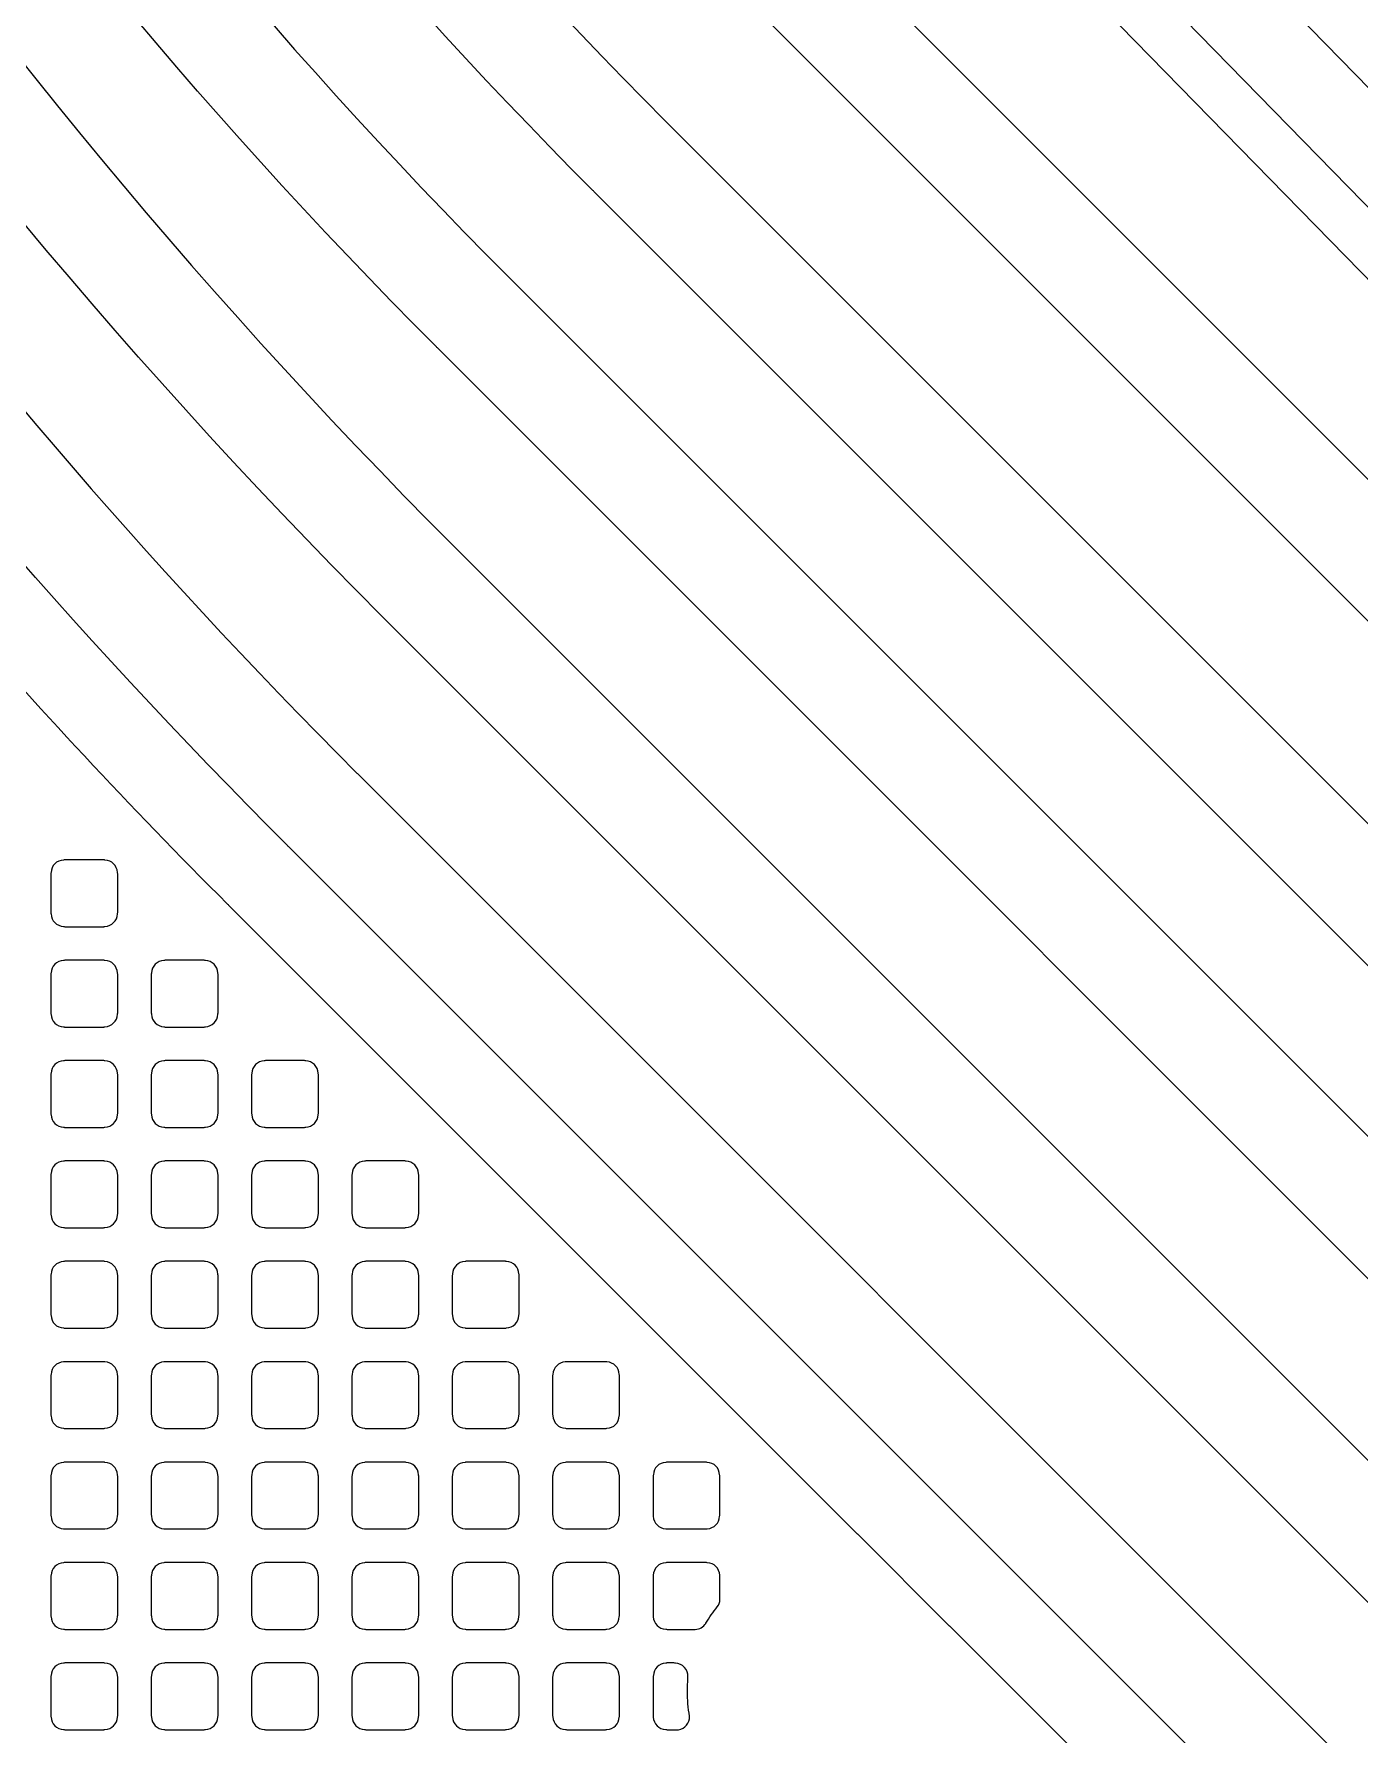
# Model space of a CAD drawing. Header units: millimetres. Extents: x 3440 to 3572, y 2 to 96.
# Drawn here: x 3532.809 to 3534.822, y 58.536 to 61.118 of the extents above; entities that cross this region are included whole.
import ezdxf

# ---------------------------------------------------------------- set-up
doc = ezdxf.new("R2010")
doc.units = ezdxf.units.MM
doc.header["$LTSCALE"] = 23.1
doc.layers.add('gbr-dxf', color=7, linetype='CONTINUOUS')

msp = doc.modelspace()

# ---------------------------------------------------------------- linework, layer by layer
at = {"layer": 'gbr-dxf', "linetype": 'Continuous'}
for points in [[(3536.5997, 55.9348, 0.121503), (3535.0165, 58.5557, -0.008636), (3535.0149, 58.5573), (3533.3383, 60.2336, -0.008712), (3533.3367, 60.2353, -0.198755), (3530.7901, 66.3816, -0.011889)], [(3530.9425, 66.3851, 0.198929), (3533.4461, 60.3414, -0.008685), (3533.4477, 60.3398), (3535.1243, 58.6635, -0.008773), (3535.1259, 58.6618, -0.121503), (3536.7459, 55.9779, -0.017805)], [(3536.9339, 56.0314, 0.121763), (3535.2624, 58.8013, -0.008691), (3535.2607, 58.803), (3533.4219, 60.6418, -0.008915), (3533.4202, 60.6435, -0.198702), (3531.1362, 66.1571, -0.011933)], [(3531.2886, 66.1606, 0.198897), (3533.5297, 60.7496, -0.008509), (3533.5313, 60.748), (3535.3702, 58.9091, -0.008751), (3535.3718, 58.9074, -0.121762), (3537.0802, 56.0743, -0.017203)], [(3537.2571, 56.1225, 0.122078), (3535.4998, 59.0388, -0.008495), (3535.4983, 59.0404), (3533.6594, 60.8793, -0.008901), (3533.6577, 60.881, -0.198823), (3531.4717, 66.161, -0.007746)], [(3531.6241, 66.1591, 0.198838), (3533.7672, 60.9871, -0.008522), (3533.7687, 60.9854), (3535.6076, 59.1466, -0.008926), (3535.6093, 59.1448, -0.121858), (3537.4016, 56.1712, -0.022069)], [(3537.6128, 56.2259, 0.12221), (3535.7631, 59.2987, -0.008815), (3535.7614, 59.3004), (3533.921, 61.1409, -0.01398), (3533.9182, 61.1438, -0.198689), (3531.8416, 66.1593, -0.007704)], [(3531.994, 66.1612, 0.198911), (3534.0288, 61.2487, -0.013711), (3534.0315, 61.2458), (3535.8676, 59.4098, -0.008541), (3535.8692, 59.4082, -0.122231), (3537.758, 56.2724, -0.016533)], [(3538.2212, 54.1867, 0.196009), (3536.0561, 59.4976, -0.019381), (3536.0542, 59.4996), (3534.2986, 61.2948, -0.042234), (3534.2943, 61.2995, -0.048731), (3532.9444, 63.4936, -0.077425), (3532.9405, 63.5047, -0.046914), (3532.8499, 64.4652, -0.010897), (3532.8499, 64.4666), (3532.8499, 64.467, -0.016733), (3532.85, 64.4694), (3532.85, 66.1082, -0.014135)], [(3532.9262, 66.1102), (3532.9262, 64.4671, -0.014012), (3532.9261, 64.4652, 0.046654), (3533.0144, 63.524, 0.048616), (3534.3534, 61.3477), (3536.1106, 59.5509, -0.019718), (3536.1125, 59.5488, -0.195845), (3538.2974, 54.1886, -0.014149)], [(3530.7906, 64.7211, 0.07327), (3531.552, 62.4805, -0.0085), (3531.553, 62.4785), (3531.7125, 62.1676, -0.007866), (3531.7134, 62.1658, 0.077048), (3533.2994, 59.9965, -0.013913), (3533.3024, 59.9937), (3534.8784, 58.4176, -0.008796)], [(3534.769, 58.3115), (3533.1974, 59.8831, -0.013659), (3533.1945, 59.8859, -0.077228), (3531.577, 62.0978, -0.009209), (3531.5759, 62.1), (3531.4164, 62.4109, -0.008596)], [(3531.4184, 62.0163, 0.006915), (3531.537, 61.7947, 0.283708), (3531.5558, 61.7852, -0.042373), (3531.5562, 61.7852), (3531.5809, 61.7882, -0.318565), (3531.6068, 61.7742, 0.008601), (3531.7634, 61.5054, -0.030858), (3531.765, 61.5028, 0.00782), (3531.9154, 61.2634, -0.028261), (3531.9169, 61.2611, 0.034835), (3532.6756, 60.2556, -0.014848), (3532.6765, 60.2546, 0.017277), (3533.1029, 59.7975, -0.023954), (3533.1046, 59.796), (3533.4494, 59.4512), (3533.4497, 59.4509), (3533.5891, 59.3115), (3533.5894, 59.3112), (3534.059, 58.8416), (3534.0593, 58.8413), (3534.1987, 58.7019), (3534.199, 58.7016), (3534.6686, 58.232)], [(3537.2895, 58.3701, 0.017101), (3537.0209, 58.7434, -0.027017), (3537.0193, 58.7455, 0.01976), (3536.6779, 59.1526, -0.020136), (3536.6766, 59.154, 0.007568), (3536.6735, 59.1575), (3536.673, 59.158), (3536.2345, 59.6061, -0.016053), (3536.2335, 59.6071), (3536.2106, 59.6307, -0.023246), (3536.2091, 59.6324), (3536.2028, 59.6389, -0.014656), (3536.2018, 59.6398), (3535.7913, 60.0598, -0.01468), (3535.7903, 60.0607), (3534.4522, 61.4288, -0.045648)]]:
    msp.add_lwpolyline(points, format="xyb", dxfattribs=at)
for points in [[(3532.8346, 59.7844, -0.098843), (3532.8351, 59.7825, 0.393729), (3532.854, 59.7637, -0.095482), (3532.8558, 59.7632), (3532.915, 59.7632, -0.104567), (3532.917, 59.7637, 0.393729), (3532.9359, 59.7826, -0.09841), (3532.9363, 59.7845), (3532.9363, 59.8436, -0.101214), (3532.9358, 59.8456, 0.393729), (3532.917, 59.8644, -0.092282), (3532.9152, 59.8648), (3532.8558, 59.8648, -0.095462), (3532.854, 59.8644, 0.393729), (3532.8351, 59.8455, -0.101678), (3532.8346, 59.8436)], [(3532.8346, 59.632, -0.098843), (3532.8351, 59.6301, 0.393729), (3532.854, 59.6113, -0.092282), (3532.8557, 59.6109), (3532.915, 59.6109, -0.101214), (3532.917, 59.6113, 0.393729), (3532.9359, 59.6302, -0.09841), (3532.9363, 59.6321), (3532.9363, 59.6912, -0.101214), (3532.9358, 59.6932, 0.393729), (3532.917, 59.712, -0.095482), (3532.9151, 59.7124), (3532.8559, 59.7124, -0.098843), (3532.854, 59.712, 0.393729), (3532.8351, 59.6931, -0.101678), (3532.8346, 59.6912)], [(3532.9871, 59.6321, -0.098843), (3532.9876, 59.6302, 0.393729), (3533.0064, 59.6113, -0.101678), (3533.0084, 59.6109), (3533.0675, 59.6109, -0.098843), (3533.0694, 59.6113, 0.393729), (3533.0882, 59.6302, -0.09841), (3533.0887, 59.6321), (3533.0887, 59.6912, -0.101214), (3533.0882, 59.6931, 0.393729), (3533.0694, 59.712, -0.09841), (3533.0675, 59.7124), (3533.0083, 59.7124, -0.101214), (3533.0064, 59.712, 0.393729), (3532.9875, 59.6931, -0.088868), (3532.9871, 59.6914)], [(3532.8346, 59.4796, -0.098843), (3532.8351, 59.4777, 0.393729), (3532.854, 59.4589, -0.088868), (3532.8557, 59.4585), (3532.9151, 59.4585, -0.098843), (3532.917, 59.4589, 0.393729), (3532.9359, 59.4778, -0.09841), (3532.9363, 59.4797), (3532.9363, 59.5388, -0.101214), (3532.9358, 59.5408, 0.393729), (3532.917, 59.5596, -0.09841), (3532.9151, 59.5601), (3532.8559, 59.5601, -0.101214), (3532.854, 59.5596, 0.393729), (3532.8351, 59.5407, -0.101678), (3532.8346, 59.5388)], [(3532.9871, 59.4797, -0.098843), (3532.9876, 59.4778, 0.393729), (3533.0064, 59.4589, -0.09841), (3533.0083, 59.4585), (3533.0675, 59.4585, -0.095462), (3533.0694, 59.4589, 0.393729), (3533.0882, 59.4778, -0.09841), (3533.0887, 59.4797), (3533.0887, 59.5388, -0.101214), (3533.0882, 59.5407, 0.393729), (3533.0694, 59.5596, -0.101678), (3533.0674, 59.5601), (3533.0084, 59.5601, -0.104567), (3533.0064, 59.5596, 0.393729), (3532.9875, 59.5407, -0.088868), (3532.9871, 59.539)], [(3533.1395, 59.4796, -0.095462), (3533.1399, 59.4777, 0.393729), (3533.1588, 59.4589, -0.092282), (3533.1606, 59.4585), (3533.22, 59.4585, -0.089302), (3533.2217, 59.4589, 0.393729), (3533.2406, 59.4777, -0.101678), (3533.2411, 59.4797), (3533.2411, 59.539, -0.092621), (3533.2407, 59.5408, 0.393729), (3533.2218, 59.5596, -0.095482), (3533.22, 59.5601), (3533.1607, 59.5601, -0.098843), (3533.1588, 59.5596, 0.393729), (3533.1399, 59.5408, -0.09841), (3533.1395, 59.5388)], [(3532.8346, 59.3272, -0.098843), (3532.8351, 59.3253, 0.393729), (3532.854, 59.3065, -0.09841), (3532.8559, 59.306), (3532.9149, 59.306, -0.10699), (3532.917, 59.3065, 0.393729), (3532.9359, 59.3254, -0.09841), (3532.9363, 59.3273), (3532.9363, 59.3864, -0.101214), (3532.9358, 59.3884, 0.393729), (3532.917, 59.4072, -0.101678), (3532.915, 59.4077), (3532.856, 59.4077, -0.104567), (3532.854, 59.4072, 0.393729), (3532.8351, 59.3883, -0.101678), (3532.8346, 59.3864)], [(3532.9871, 59.3273, -0.098843), (3532.9876, 59.3254, 0.393729), (3533.0064, 59.3065, -0.107228), (3533.0085, 59.306), (3533.0674, 59.306, -0.104567), (3533.0694, 59.3065, 0.393729), (3533.0882, 59.3254, -0.09841), (3533.0887, 59.3273), (3533.0887, 59.3864, -0.101214), (3533.0882, 59.3883, 0.393729), (3533.0694, 59.4072, -0.104195), (3533.0673, 59.4077), (3533.0084, 59.4077, -0.10699), (3533.0064, 59.4072, 0.393729), (3532.9875, 59.3883, -0.088868), (3532.9871, 59.3866)], [(3533.1395, 59.3272, -0.095462), (3533.1399, 59.3253, 0.393729), (3533.1588, 59.3065, -0.101678), (3533.1607, 59.306), (3533.2198, 59.306, -0.098843), (3533.2217, 59.3065, 0.393729), (3533.2406, 59.3253, -0.101678), (3533.2411, 59.3273), (3533.2411, 59.3866, -0.092621), (3533.2407, 59.3884, 0.393729), (3533.2218, 59.4072, -0.09841), (3533.2199, 59.4077), (3533.1608, 59.4077, -0.101214), (3533.1588, 59.4072, 0.393729), (3533.1399, 59.3884, -0.09841), (3533.1395, 59.3864)], [(3533.2919, 59.3272, -0.095462), (3533.2923, 59.3253, 0.393729), (3533.3112, 59.3065, -0.09841), (3533.3131, 59.306), (3533.3721, 59.306, -0.10699), (3533.3742, 59.3065, 0.393729), (3533.3931, 59.3254, -0.088868), (3533.3934, 59.3271), (3533.3934, 59.3866, -0.092621), (3533.393, 59.3884, 0.393729), (3533.3742, 59.4072, -0.101678), (3533.3722, 59.4077), (3533.3132, 59.4077, -0.104567), (3533.3112, 59.4072, 0.393729), (3533.2923, 59.3883, -0.09841), (3533.2919, 59.3864)], [(3532.8346, 59.1748, -0.098843), (3532.8351, 59.1729, 0.393729), (3532.854, 59.1541, -0.095482), (3532.8558, 59.1536), (3532.915, 59.1536, -0.104567), (3532.917, 59.1541, 0.393729), (3532.9359, 59.173, -0.09841), (3532.9363, 59.1749), (3532.9363, 59.234, -0.101214), (3532.9358, 59.236, 0.393729), (3532.917, 59.2548, -0.092282), (3532.9152, 59.2552), (3532.8558, 59.2552, -0.095462), (3532.854, 59.2548, 0.393729), (3532.8351, 59.2359, -0.101678), (3532.8346, 59.234)], [(3532.9871, 59.1749, -0.098843), (3532.9876, 59.173, 0.393729), (3533.0064, 59.1541, -0.104195), (3533.0084, 59.1536), (3533.0674, 59.1536, -0.101214), (3533.0694, 59.1541, 0.393729), (3533.0882, 59.173, -0.09841), (3533.0887, 59.1749), (3533.0887, 59.234, -0.101214), (3533.0882, 59.2359, 0.393729), (3533.0694, 59.2548, -0.095482), (3533.0675, 59.2552), (3533.0083, 59.2552, -0.098843), (3533.0064, 59.2548, 0.393729), (3532.9875, 59.2359, -0.088868), (3532.9871, 59.2342)], [(3533.1395, 59.1748, -0.095462), (3533.1399, 59.1729, 0.393729), (3533.1588, 59.1541, -0.09841), (3533.1607, 59.1536), (3533.2199, 59.1536, -0.095462), (3533.2217, 59.1541, 0.393729), (3533.2406, 59.1729, -0.101678), (3533.2411, 59.1749), (3533.2411, 59.2342, -0.092621), (3533.2407, 59.236, 0.393729), (3533.2218, 59.2548, -0.088868), (3533.2201, 59.2552), (3533.1606, 59.2552, -0.092621), (3533.1588, 59.2548, 0.393729), (3533.1399, 59.236, -0.09841), (3533.1395, 59.234)], [(3533.2919, 59.1748, -0.095462), (3533.2923, 59.1729, 0.393729), (3533.3112, 59.1541, -0.095482), (3533.313, 59.1536), (3533.3722, 59.1536, -0.104567), (3533.3742, 59.1541, 0.393729), (3533.3931, 59.173, -0.088868), (3533.3934, 59.1747), (3533.3934, 59.2342, -0.092621), (3533.393, 59.236, 0.393729), (3533.3742, 59.2548, -0.092282), (3533.3724, 59.2552), (3533.313, 59.2552, -0.095462), (3533.3112, 59.2548, 0.393729), (3533.2923, 59.2359, -0.09841), (3533.2919, 59.234)], [(3533.4442, 59.1749, -0.101214), (3533.4447, 59.1729, 0.393729), (3533.4636, 59.1541, -0.09841), (3533.4655, 59.1536), (3533.5247, 59.1536, -0.095462), (3533.5265, 59.1541, 0.393729), (3533.5454, 59.1729, -0.107228), (3533.5459, 59.175), (3533.5459, 59.2341, -0.098843), (3533.5455, 59.236, 0.393729), (3533.5266, 59.2548, -0.088868), (3533.5249, 59.2552), (3533.4654, 59.2552, -0.092621), (3533.4636, 59.2548, 0.393729), (3533.4447, 59.236, -0.104195), (3533.4442, 59.2339)], [(3532.8346, 59.0224, -0.098843), (3532.8351, 59.0205, 0.393729), (3532.854, 59.0017, -0.092282), (3532.8557, 59.0013), (3532.915, 59.0013, -0.101214), (3532.917, 59.0017, 0.393729), (3532.9359, 59.0206, -0.09841), (3532.9363, 59.0225), (3532.9363, 59.0816, -0.101214), (3532.9358, 59.0836, 0.393729), (3532.917, 59.1024, -0.095482), (3532.9151, 59.1028), (3532.8559, 59.1028, -0.098843), (3532.854, 59.1024, 0.393729), (3532.8351, 59.0835, -0.101678), (3532.8346, 59.0816)], [(3532.9871, 59.0225, -0.098843), (3532.9876, 59.0206, 0.393729), (3533.0064, 59.0017, -0.101678), (3533.0084, 59.0013), (3533.0675, 59.0013, -0.098843), (3533.0694, 59.0017, 0.393729), (3533.0882, 59.0206, -0.09841), (3533.0887, 59.0225), (3533.0887, 59.0816, -0.101214), (3533.0882, 59.0835, 0.393729), (3533.0694, 59.1024, -0.09841), (3533.0675, 59.1028), (3533.0083, 59.1028, -0.101214), (3533.0064, 59.1024, 0.393729), (3532.9875, 59.0835, -0.088868), (3532.9871, 59.0818)], [(3533.1395, 59.0224, -0.095462), (3533.1399, 59.0205, 0.393729), (3533.1588, 59.0017, -0.095482), (3533.1606, 59.0013), (3533.2199, 59.0013, -0.092621), (3533.2217, 59.0017, 0.393729), (3533.2406, 59.0205, -0.101678), (3533.2411, 59.0225), (3533.2411, 59.0818, -0.092621), (3533.2407, 59.0836, 0.393729), (3533.2218, 59.1024, -0.092282), (3533.22, 59.1028), (3533.1607, 59.1028, -0.095462), (3533.1588, 59.1024, 0.393729), (3533.1399, 59.0836, -0.09841), (3533.1395, 59.0816)], [(3533.2919, 59.0224, -0.095462), (3533.2923, 59.0205, 0.393729), (3533.3112, 59.0017, -0.092282), (3533.3129, 59.0013), (3533.3722, 59.0013, -0.101214), (3533.3742, 59.0017, 0.393729), (3533.3931, 59.0206, -0.088868), (3533.3934, 59.0223), (3533.3934, 59.0818, -0.092621), (3533.393, 59.0836, 0.393729), (3533.3742, 59.1024, -0.095482), (3533.3723, 59.1028), (3533.3131, 59.1028, -0.098843), (3533.3112, 59.1024, 0.393729), (3533.2923, 59.0835, -0.09841), (3533.2919, 59.0816)], [(3533.4442, 59.0225, -0.101214), (3533.4447, 59.0205, 0.393729), (3533.4636, 59.0017, -0.095482), (3533.4654, 59.0013), (3533.5247, 59.0013, -0.092621), (3533.5265, 59.0017, 0.393729), (3533.5454, 59.0205, -0.107228), (3533.5459, 59.0226), (3533.5459, 59.0817, -0.098843), (3533.5455, 59.0836, 0.393729), (3533.5266, 59.1024, -0.092282), (3533.5248, 59.1028), (3533.4655, 59.1028, -0.095462), (3533.4636, 59.1024, 0.393729), (3533.4447, 59.0836, -0.104195), (3533.4442, 59.0815)], [(3533.5967, 59.0225, -0.098843), (3533.5972, 59.0206, 0.393729), (3533.616, 59.0017, -0.101678), (3533.618, 59.0013), (3533.6771, 59.0013, -0.098843), (3533.679, 59.0017, 0.393729), (3533.6978, 59.0206, -0.09841), (3533.6983, 59.0225), (3533.6983, 59.0816, -0.101214), (3533.6978, 59.0835, 0.393729), (3533.679, 59.1024, -0.09841), (3533.6771, 59.1028), (3533.6179, 59.1028, -0.101214), (3533.6159, 59.1024, 0.393729), (3533.5971, 59.0835, -0.088868), (3533.5967, 59.0818)], [(3532.8346, 58.87, -0.098843), (3532.8351, 58.8681, 0.393729), (3532.854, 58.8493, -0.088868), (3532.8557, 58.8489), (3532.9151, 58.8489, -0.098843), (3532.917, 58.8493, 0.393729), (3532.9359, 58.8682, -0.09841), (3532.9363, 58.8701), (3532.9363, 58.9292, -0.101214), (3532.9358, 58.9312, 0.393729), (3532.917, 58.95, -0.09841), (3532.9151, 58.9505), (3532.8559, 58.9505, -0.101214), (3532.854, 58.95, 0.393729), (3532.8351, 58.9311, -0.101678), (3532.8346, 58.9292)], [(3532.9871, 58.8701, -0.098843), (3532.9876, 58.8682, 0.393729), (3533.0064, 58.8493, -0.09841), (3533.0083, 58.8489), (3533.0675, 58.8489, -0.095462), (3533.0694, 58.8493, 0.393729), (3533.0882, 58.8682, -0.09841), (3533.0887, 58.8701), (3533.0887, 58.9292, -0.101214), (3533.0882, 58.9311, 0.393729), (3533.0694, 58.95, -0.101678), (3533.0674, 58.9505), (3533.0084, 58.9505, -0.104567), (3533.0064, 58.95, 0.393729), (3532.9875, 58.9311, -0.088868), (3532.9871, 58.9294)], [(3533.1395, 58.87, -0.095462), (3533.1399, 58.8681, 0.393729), (3533.1588, 58.8493, -0.092282), (3533.1606, 58.8489), (3533.22, 58.8489, -0.089302), (3533.2217, 58.8493, 0.393729), (3533.2406, 58.8681, -0.101678), (3533.2411, 58.8701), (3533.2411, 58.9294, -0.092621), (3533.2407, 58.9312, 0.393729), (3533.2218, 58.95, -0.095482), (3533.22, 58.9505), (3533.1607, 58.9505, -0.098843), (3533.1588, 58.95, 0.393729), (3533.1399, 58.9312, -0.09841), (3533.1395, 58.9292)], [(3533.2919, 58.87, -0.095462), (3533.2923, 58.8681, 0.393729), (3533.3112, 58.8493, -0.088868), (3533.3129, 58.8489), (3533.3723, 58.8489, -0.098843), (3533.3742, 58.8493, 0.393729), (3533.3931, 58.8682, -0.088868), (3533.3934, 58.8699), (3533.3934, 58.9294, -0.092621), (3533.393, 58.9312, 0.393729), (3533.3742, 58.95, -0.09841), (3533.3723, 58.9505), (3533.3131, 58.9505, -0.101214), (3533.3112, 58.95, 0.393729), (3533.2923, 58.9311, -0.09841), (3533.2919, 58.9292)], [(3533.4442, 58.8701, -0.101214), (3533.4447, 58.8681, 0.393729), (3533.4636, 58.8493, -0.092282), (3533.4654, 58.8489), (3533.5248, 58.8489, -0.089302), (3533.5265, 58.8493, 0.393729), (3533.5454, 58.8681, -0.107228), (3533.5459, 58.8702), (3533.5459, 58.9293, -0.098843), (3533.5455, 58.9312, 0.393729), (3533.5266, 58.95, -0.095482), (3533.5248, 58.9505), (3533.4655, 58.9505, -0.098843), (3533.4636, 58.95, 0.393729), (3533.4447, 58.9312, -0.104195), (3533.4442, 58.9291)], [(3533.5967, 58.8701, -0.098843), (3533.5972, 58.8682, 0.393729), (3533.616, 58.8493, -0.09841), (3533.6179, 58.8489), (3533.6771, 58.8489, -0.095462), (3533.679, 58.8493, 0.393729), (3533.6978, 58.8682, -0.09841), (3533.6983, 58.8701), (3533.6983, 58.9292, -0.101214), (3533.6978, 58.9311, 0.393729), (3533.679, 58.95, -0.101678), (3533.677, 58.9505), (3533.618, 58.9505, -0.104567), (3533.6159, 58.95, 0.393729), (3533.5971, 58.9311, -0.088868), (3533.5967, 58.9294)], [(3533.7491, 58.8701, -0.098843), (3533.7495, 58.8682, 0.393729), (3533.7684, 58.8493, -0.095482), (3533.7703, 58.8489), (3533.8296, 58.8489, -0.092621), (3533.8314, 58.8493, 0.393729), (3533.8502, 58.8681, -0.09841), (3533.8507, 58.8701), (3533.8507, 58.9291, -0.101214), (3533.8502, 58.9311, 0.393729), (3533.8313, 58.95, -0.104195), (3533.8293, 58.9505), (3533.7703, 58.9505, -0.095462), (3533.7684, 58.95, 0.393729), (3533.7496, 58.9312, -0.101678), (3533.7491, 58.9292)], [(3532.8346, 58.7176, -0.098843), (3532.8351, 58.7157, 0.393729), (3532.854, 58.6969, -0.09841), (3532.8559, 58.6964), (3532.9149, 58.6964, -0.10699), (3532.917, 58.6969, 0.393729), (3532.9359, 58.7158, -0.09841), (3532.9363, 58.7177), (3532.9363, 58.7768, -0.101214), (3532.9358, 58.7788, 0.393729), (3532.917, 58.7976, -0.101678), (3532.915, 58.7981), (3532.856, 58.7981, -0.104567), (3532.854, 58.7976, 0.393729), (3532.8351, 58.7787, -0.101678), (3532.8346, 58.7768)], [(3532.9871, 58.7177, -0.098843), (3532.9876, 58.7158, 0.393729), (3533.0064, 58.6969, -0.107228), (3533.0085, 58.6964), (3533.0674, 58.6964, -0.104567), (3533.0694, 58.6969, 0.393729), (3533.0882, 58.7158, -0.09841), (3533.0887, 58.7177), (3533.0887, 58.7768, -0.101214), (3533.0882, 58.7787, 0.393729), (3533.0694, 58.7976, -0.104195), (3533.0673, 58.7981), (3533.0084, 58.7981, -0.10699), (3533.0064, 58.7976, 0.393729), (3532.9875, 58.7787, -0.088868), (3532.9871, 58.777)], [(3533.1395, 58.7176, -0.095462), (3533.1399, 58.7157, 0.393729), (3533.1588, 58.6969, -0.101678), (3533.1607, 58.6964), (3533.2198, 58.6964, -0.098843), (3533.2217, 58.6969, 0.393729), (3533.2406, 58.7157, -0.101678), (3533.2411, 58.7177), (3533.2411, 58.777, -0.092621), (3533.2407, 58.7788, 0.393729), (3533.2218, 58.7976, -0.09841), (3533.2199, 58.7981), (3533.1608, 58.7981, -0.101214), (3533.1588, 58.7976, 0.393729), (3533.1399, 58.7788, -0.09841), (3533.1395, 58.7768)], [(3533.2919, 58.7176, -0.095462), (3533.2923, 58.7157, 0.393729), (3533.3112, 58.6969, -0.09841), (3533.3131, 58.6964), (3533.3721, 58.6964, -0.10699), (3533.3742, 58.6969, 0.393729), (3533.3931, 58.7158, -0.088868), (3533.3934, 58.7175), (3533.3934, 58.777, -0.092621), (3533.393, 58.7788, 0.393729), (3533.3742, 58.7976, -0.101678), (3533.3722, 58.7981), (3533.3132, 58.7981, -0.104567), (3533.3112, 58.7976, 0.393729), (3533.2923, 58.7787, -0.09841), (3533.2919, 58.7768)], [(3533.4442, 58.7177, -0.101214), (3533.4447, 58.7157, 0.393729), (3533.4636, 58.6969, -0.101678), (3533.4655, 58.6964), (3533.5246, 58.6964, -0.098843), (3533.5265, 58.6969, 0.393729), (3533.5454, 58.7157, -0.107228), (3533.5459, 58.7178), (3533.5459, 58.7769, -0.098843), (3533.5455, 58.7788, 0.393729), (3533.5266, 58.7976, -0.09841), (3533.5247, 58.7981), (3533.4656, 58.7981, -0.101214), (3533.4636, 58.7976, 0.393729), (3533.4447, 58.7788, -0.104195), (3533.4442, 58.7767)], [(3533.5967, 58.7177, -0.098843), (3533.5972, 58.7158, 0.393729), (3533.616, 58.6969, -0.107228), (3533.6181, 58.6964), (3533.677, 58.6964, -0.104567), (3533.679, 58.6969, 0.393729), (3533.6978, 58.7158, -0.09841), (3533.6983, 58.7177), (3533.6983, 58.7768, -0.101214), (3533.6978, 58.7787, 0.393729), (3533.679, 58.7976, -0.104195), (3533.6769, 58.7981), (3533.618, 58.7981, -0.10699), (3533.6159, 58.7976, 0.393729), (3533.5971, 58.7787, -0.088868), (3533.5967, 58.777)], [(3533.7491, 58.7176, -0.095462), (3533.7495, 58.7157, 0.393729), (3533.7684, 58.6969, -0.101678), (3533.7703, 58.6964), (3533.8129, 58.6964, -0.03609), (3533.8132, 58.6964, 0.245634), (3533.8293, 58.7056), (3533.8293, 58.7057, -0.037269), (3533.8466, 58.7305), (3533.8466, 58.7306, 0.153685), (3533.8506, 58.7419, -0.037059), (3533.8507, 58.7422), (3533.8507, 58.777, -0.092621), (3533.8503, 58.7788, 0.393729), (3533.8314, 58.7976, -0.09841), (3533.8295, 58.7981), (3533.7704, 58.7981, -0.101214), (3533.7684, 58.7976, 0.393729), (3533.7495, 58.7788, -0.09841), (3533.7491, 58.7768)], [(3532.8346, 58.5652, -0.098843), (3532.8351, 58.5633, 0.393729), (3532.854, 58.5445, -0.095482), (3532.8558, 58.544), (3532.915, 58.544, -0.104567), (3532.917, 58.5445, 0.393729), (3532.9359, 58.5634, -0.09841), (3532.9363, 58.5653), (3532.9363, 58.6244, -0.101214), (3532.9358, 58.6264, 0.393729), (3532.917, 58.6452, -0.092282), (3532.9152, 58.6456), (3532.8558, 58.6456, -0.095462), (3532.854, 58.6452, 0.393729), (3532.8351, 58.6263, -0.101678), (3532.8346, 58.6244)], [(3532.9871, 58.5653, -0.098843), (3532.9876, 58.5634, 0.393729), (3533.0064, 58.5445, -0.104195), (3533.0084, 58.544), (3533.0674, 58.544, -0.101214), (3533.0694, 58.5445, 0.393729), (3533.0882, 58.5634, -0.09841), (3533.0887, 58.5653), (3533.0887, 58.6244, -0.101214), (3533.0882, 58.6263, 0.393729), (3533.0694, 58.6452, -0.095482), (3533.0675, 58.6456), (3533.0083, 58.6456, -0.098843), (3533.0064, 58.6452, 0.393729), (3532.9875, 58.6263, -0.088868), (3532.9871, 58.6246)], [(3533.1395, 58.5652, -0.095462), (3533.1399, 58.5633, 0.393729), (3533.1588, 58.5445, -0.09841), (3533.1607, 58.544), (3533.2199, 58.544, -0.095462), (3533.2217, 58.5445, 0.393729), (3533.2406, 58.5633, -0.101678), (3533.2411, 58.5653), (3533.2411, 58.6246, -0.092621), (3533.2407, 58.6264, 0.393729), (3533.2218, 58.6452, -0.088868), (3533.2201, 58.6456), (3533.1606, 58.6456, -0.092621), (3533.1588, 58.6452, 0.393729), (3533.1399, 58.6264, -0.09841), (3533.1395, 58.6244)], [(3533.2919, 58.5652, -0.095462), (3533.2923, 58.5633, 0.393729), (3533.3112, 58.5445, -0.095482), (3533.313, 58.544), (3533.3722, 58.544, -0.104567), (3533.3742, 58.5445, 0.393729), (3533.3931, 58.5634, -0.088868), (3533.3934, 58.5651), (3533.3934, 58.6246, -0.092621), (3533.393, 58.6264, 0.393729), (3533.3742, 58.6452, -0.092282), (3533.3724, 58.6456), (3533.313, 58.6456, -0.095462), (3533.3112, 58.6452, 0.393729), (3533.2923, 58.6263, -0.09841), (3533.2919, 58.6244)], [(3533.4442, 58.5653, -0.101214), (3533.4447, 58.5633, 0.393729), (3533.4636, 58.5445, -0.09841), (3533.4655, 58.544), (3533.5247, 58.544, -0.095462), (3533.5265, 58.5445, 0.393729), (3533.5454, 58.5633, -0.107228), (3533.5459, 58.5654), (3533.5459, 58.6245, -0.098843), (3533.5455, 58.6264, 0.393729), (3533.5266, 58.6452, -0.088868), (3533.5249, 58.6456), (3533.4654, 58.6456, -0.092621), (3533.4636, 58.6452, 0.393729), (3533.4447, 58.6264, -0.104195), (3533.4442, 58.6243)], [(3533.5967, 58.5653, -0.098843), (3533.5972, 58.5634, 0.393729), (3533.616, 58.5445, -0.104195), (3533.618, 58.544), (3533.677, 58.544, -0.101214), (3533.679, 58.5445, 0.393729), (3533.6978, 58.5634, -0.09841), (3533.6983, 58.5653), (3533.6983, 58.6244, -0.101214), (3533.6978, 58.6263, 0.393729), (3533.679, 58.6452, -0.095482), (3533.6771, 58.6456), (3533.6179, 58.6456, -0.098843), (3533.6159, 58.6452, 0.393729), (3533.5971, 58.6263, -0.088868), (3533.5967, 58.6246)], [(3533.7491, 58.5653, -0.098843), (3533.7495, 58.5634, 0.393729), (3533.7684, 58.5445, -0.101678), (3533.7704, 58.544), (3533.7877, 58.544, 0.376128), (3533.8047, 58.5646, -0.046961), (3533.8012, 58.6025, -0.024163), (3533.8021, 58.622, -0.09283), (3533.8018, 58.6243, 0.423762), (3533.783, 58.6452, -0.087616), (3533.7809, 58.6456), (3533.7702, 58.6456, -0.089302), (3533.7684, 58.6452, 0.393729), (3533.7496, 58.6264, -0.101678), (3533.7491, 58.6244)]]:
    msp.add_lwpolyline(points, format="xyb", close=True, dxfattribs=at)

doc.saveas('drawing.dxf')
